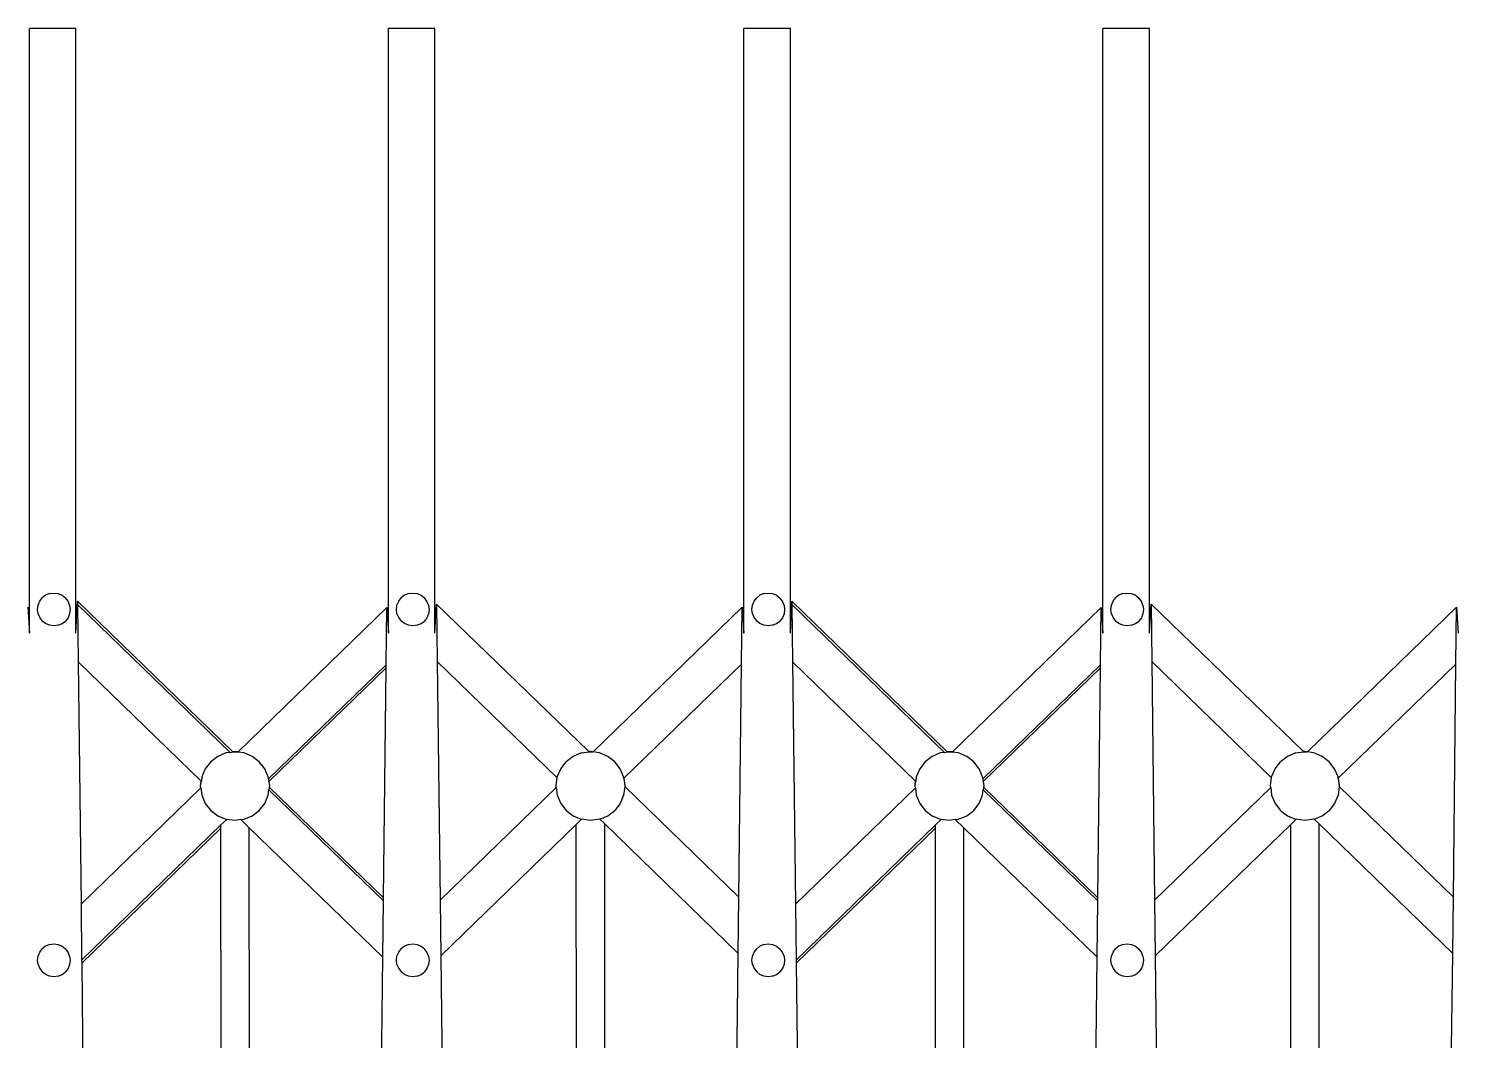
# Model space of a CAD drawing. Extents: x -4210259 to 293730, y -7499 to 868879.
# Drawn here: x -2198569 to -2197521, y 491009 to 491751 of the extents above; entities that cross this region are included whole.
import ezdxf

# ---------------------------------------------------------------- set-up
doc = ezdxf.new("R2010")
doc.units = 0
doc.header["$LTSCALE"] = 1000
doc.header["$MEASUREMENT"] = 0

# ---------------------------------------------------------------- blocks, each defined once
blk = doc.blocks.new('A$C4A4B1E4B')
at = {"color": 250}
for p, q in [((-2476.3, 1499.9), (-2510.4, 1499.9)), ((-2510.4, 1056.6), (-2510.4, 1499.9)), ((-2476.3, 1056.6), (-2476.3, 1499.9)), ((-2212.9, 1499.9), (-2247, 1499.9)), ((-2247, 1056.6), (-2247, 1499.9)), ((-2212.9, 1056.6), (-2212.9, 1499.9)), ((-1952.2, 1499.9), (-1986.3, 1499.9)), ((-1986.3, 1056.6), (-1986.3, 1499.9)), ((-1952.2, 1056.6), (-1952.2, 1499.9)), ((-1688.8, 1499.9), (-1722.9, 1499.9)), ((-1722.9, 1056.6), (-1722.9, 1499.9)), ((-1688.8, 1056.6), (-1688.8, 1499.9)), ((-2504.1, 1077.2), (-2502.9, 1080.1)), ((-2502.9, 1080.1), (-2501, 1082.5)), ((-2498.6, 1084.4), (-2501, 1082.5)), ((-2495.7, 1085.6), (-2498.6, 1084.4)), ((-2495.7, 1085.6), (-2492.5, 1086)), ((-2492.5, 1086), (-2489.3, 1085.6)), ((-2489.3, 1085.6), (-2486.5, 1084.4)), ((-2486.5, 1084.4), (-2484, 1082.5)), ((-2482.1, 1080.1), (-2484, 1082.5)), ((-2480.9, 1077.2), (-2482.1, 1080.1)), ((-2476.3, 1056.6), (-2475.1, 1080)), ((-2475.1, 1080), (-2361.5, 969.9)), ((-2475.1, 1080), (-2475.1, 1077.7)), ((-2240.8, 1077.2), (-2239.5, 1080.1)), ((-2239.5, 1080.1), (-2237.7, 1082.5)), ((-2235.2, 1084.4), (-2237.7, 1082.5)), ((-2232.4, 1085.6), (-2235.2, 1084.4)), ((-2232.4, 1085.6), (-2229.2, 1086)), ((-2229.2, 1086), (-2226, 1085.6)), ((-2226, 1085.6), (-2223.1, 1084.4)), ((-2223.1, 1084.4), (-2220.7, 1082.5)), ((-2218.8, 1080.1), (-2220.7, 1082.5)), ((-2217.6, 1077.2), (-2218.8, 1080.1)), ((-1980, 1077.2), (-1978.8, 1080.1)), ((-1978.8, 1080.1), (-1976.9, 1082.5)), ((-1974.5, 1084.4), (-1976.9, 1082.5)), ((-1971.6, 1085.6), (-1974.5, 1084.4)), ((-1971.6, 1085.6), (-1968.4, 1086)), ((-1968.4, 1086), (-1965.2, 1085.6)), ((-1965.2, 1085.6), (-1962.4, 1084.4)), ((-1962.4, 1084.4), (-1959.9, 1082.5)), ((-1958, 1080.1), (-1959.9, 1082.5)), ((-1956.8, 1077.2), (-1958, 1080.1)), ((-1952.2, 1056.6), (-1951, 1080)), ((-1951, 1080), (-1837.4, 969.9)), ((-1951, 1080), (-1951, 1077.7)), ((-1716.6, 1077.2), (-1715.4, 1080.1)), ((-1715.4, 1080.1), (-1713.6, 1082.5)), ((-1711.1, 1084.4), (-1713.6, 1082.5)), ((-1708.2, 1085.6), (-1711.1, 1084.4)), ((-1708.2, 1085.6), (-1705.1, 1086)), ((-1705.1, 1086), (-1701.9, 1085.6)), ((-1701.9, 1085.6), (-1699, 1084.4)), ((-1699, 1084.4), (-1696.6, 1082.5)), ((-1694.7, 1080.1), (-1696.6, 1082.5)), ((-1693.5, 1077.2), (-1694.7, 1080.1)), ((-2511.6, 1075.8), (-2510.4, 1056.6)), ((-2504.6, 1074), (-2504.1, 1077.2)), ((-2504.1, 1070.8), (-2504.6, 1074)), ((-2504.1, 1070.8), (-2502.9, 1067.9)), ((-2480.9, 1070.8), (-2482.1, 1067.9)), ((-2480.9, 1077.2), (-2480.5, 1074)), ((-2480.5, 1074), (-2480.9, 1070.8)), ((-2475.1, 1077.7), (-2363.1, 969.2)), ((-2475.1, 1077.7), (-2474.6, 1035.5)), ((-2357.1, 969.9), (-2248.2, 1075.4)), ((-2248.7, 1033.5), (-2248.2, 1075.4)), ((-2248.2, 1075.4), (-2247, 1056.6)), ((-2241.2, 1074), (-2240.8, 1077.2)), ((-2240.8, 1070.8), (-2241.2, 1074)), ((-2240.8, 1070.8), (-2239.5, 1067.9)), ((-2217.6, 1070.8), (-2218.8, 1067.9)), ((-2217.6, 1077.2), (-2217.1, 1074)), ((-2217.1, 1074), (-2217.6, 1070.8)), ((-2212.9, 1056.6), (-2211.7, 1078)), ((-2211.7, 1078), (-2100.3, 970)), ((-2211.7, 1078), (-2211.2, 1035.8)), ((-2096.7, 969.9), (-1987.5, 1075.8)), ((-1988, 1033.9), (-1987.5, 1075.8)), ((-1987.5, 1075.8), (-1986.3, 1056.6)), ((-1980.4, 1074), (-1980, 1077.2)), ((-1980, 1070.8), (-1980.4, 1074)), ((-1980, 1070.8), (-1978.8, 1067.9)), ((-1956.8, 1070.8), (-1958, 1067.9)), ((-1956.8, 1077.2), (-1956.4, 1074)), ((-1956.4, 1074), (-1956.8, 1070.8)), ((-1951, 1077.7), (-1839, 969.2)), ((-1951, 1077.7), (-1950.5, 1035.5)), ((-1833, 969.9), (-1724.1, 1075.4)), ((-1724.6, 1033.5), (-1724.1, 1075.4)), ((-1724.1, 1075.4), (-1722.9, 1056.6)), ((-1717.1, 1074), (-1716.6, 1077.2)), ((-1716.6, 1070.8), (-1717.1, 1074)), ((-1716.6, 1070.8), (-1715.4, 1067.9)), ((-1693.5, 1070.8), (-1694.7, 1067.9)), ((-1693.5, 1077.2), (-1693, 1074)), ((-1693, 1074), (-1693.5, 1070.8)), ((-1688.8, 1056.6), (-1687.6, 1078)), ((-1687.6, 1078), (-1576.1, 970)), ((-1687.6, 1078), (-1687.1, 1035.8)), ((-1572.6, 969.9), (-1463.4, 1075.8)), ((-1463.9, 1033.9), (-1463.4, 1075.8)), ((-1463.4, 1075.8), (-1462.2, 1056.6)), ((-2502.9, 1067.9), (-2501, 1065.5)), ((-2498.6, 1063.6), (-2501, 1065.5)), ((-2495.7, 1062.4), (-2498.6, 1063.6)), ((-2492.5, 1062), (-2495.7, 1062.4)), ((-2489.3, 1062.4), (-2492.5, 1062)), ((-2489.3, 1062.4), (-2486.5, 1063.6)), ((-2486.5, 1063.6), (-2484, 1065.5)), ((-2482.1, 1067.9), (-2484, 1065.5)), ((-2239.5, 1067.9), (-2237.7, 1065.5)), ((-2235.2, 1063.6), (-2237.7, 1065.5)), ((-2232.4, 1062.4), (-2235.2, 1063.6)), ((-2229.2, 1062), (-2232.4, 1062.4)), ((-2226, 1062.4), (-2229.2, 1062)), ((-2226, 1062.4), (-2223.1, 1063.6)), ((-2223.1, 1063.6), (-2220.7, 1065.5)), ((-2218.8, 1067.9), (-2220.7, 1065.5)), ((-1978.8, 1067.9), (-1976.9, 1065.5)), ((-1974.5, 1063.6), (-1976.9, 1065.5)), ((-1971.6, 1062.4), (-1974.5, 1063.6)), ((-1968.4, 1062), (-1971.6, 1062.4)), ((-1965.2, 1062.4), (-1968.4, 1062)), ((-1965.2, 1062.4), (-1962.4, 1063.6)), ((-1962.4, 1063.6), (-1959.9, 1065.5)), ((-1958, 1067.9), (-1959.9, 1065.5)), ((-1715.4, 1067.9), (-1713.6, 1065.5)), ((-1711.1, 1063.6), (-1713.6, 1065.5)), ((-1708.2, 1062.4), (-1711.1, 1063.6)), ((-1705.1, 1062), (-1708.2, 1062.4)), ((-1701.9, 1062.4), (-1705.1, 1062)), ((-1701.9, 1062.4), (-1699, 1063.6)), ((-1699, 1063.6), (-1696.6, 1065.5)), ((-1694.7, 1067.9), (-1696.6, 1065.5)), ((-2384.4, 948.1), (-2474.6, 1035.5)), ((-2474.6, 1035.5), (-2472.5, 858)), ((-2248.7, 1033.5), (-2335.1, 949.8)), ((-2248.8, 1031.2), (-2334.8, 947.8)), ((-2250.7, 862.6), (-2248.8, 1031.2)), ((-2248.8, 1031.2), (-2248.7, 1033.5)), ((-2123.3, 950.6), (-2211.2, 1035.8)), ((-2211.2, 1035.8), (-2209.2, 860.9)), ((-1988, 1033.9), (-2074.3, 950.2)), ((-1989.9, 863.1), (-1988, 1033.9)), ((-1860.3, 948.1), (-1950.5, 1035.5)), ((-1950.5, 1035.5), (-1948.4, 858)), ((-1724.6, 1033.5), (-1811, 949.8)), ((-1724.6, 1031.2), (-1810.7, 947.8)), ((-1726.6, 862.6), (-1724.6, 1031.2)), ((-1724.6, 1031.2), (-1724.6, 1033.5)), ((-1599.2, 950.6), (-1687.1, 1035.8)), ((-1687.1, 1035.8), (-1685.1, 860.9)), ((-1463.9, 1033.9), (-1550.2, 950.2)), ((-1465.8, 863.1), (-1463.9, 1033.9)), ((-2372.3, 966.3), (-2377.4, 962.3)), ((-2366.3, 968.8), (-2372.3, 966.3)), ((-2363.1, 969.2), (-2366.3, 968.8)), ((-2363.1, 969.2), (-2361, 969.5)), ((-2361.5, 969.9), (-2359.6, 970.2)), ((-2361, 969.5), (-2361.5, 969.9)), ((-2361, 969.5), (-2359.6, 969.7)), ((-2359.6, 970.2), (-2357.1, 969.9)), ((-2359.6, 969.7), (-2357.5, 969.4)), ((-2357.5, 969.4), (-2357.1, 969.9)), ((-2352.9, 968.8), (-2357.5, 969.4)), ((-2346.9, 966.3), (-2352.9, 968.8)), ((-2341.8, 962.3), (-2346.9, 966.3)), ((-2111.6, 966.3), (-2116.7, 962.3)), ((-2105.6, 968.8), (-2111.6, 966.3)), ((-2105.6, 968.8), (-2099.8, 969.6)), ((-2100.3, 970), (-2098.9, 970.2)), ((-2100.3, 970), (-2099.8, 969.6)), ((-2099.8, 969.6), (-2098.9, 969.7)), ((-2098.9, 970.2), (-2096.7, 969.9)), ((-2098.9, 969.7), (-2097.2, 969.5)), ((-2097.2, 969.5), (-2096.7, 969.9)), ((-2092.2, 968.8), (-2097.2, 969.5)), ((-2086.1, 966.3), (-2092.2, 968.8)), ((-2081, 962.3), (-2086.1, 966.3)), ((-1848.2, 966.3), (-1853.3, 962.3)), ((-1842.2, 968.8), (-1848.2, 966.3)), ((-1839, 969.2), (-1842.2, 968.8)), ((-1839, 969.2), (-1836.9, 969.5)), ((-1837.4, 969.9), (-1835.5, 970.2)), ((-1836.9, 969.5), (-1837.4, 969.9)), ((-1836.9, 969.5), (-1835.5, 969.7)), ((-1835.5, 970.2), (-1833, 969.9)), ((-1835.5, 969.7), (-1833.4, 969.4)), ((-1833.4, 969.4), (-1833, 969.9)), ((-1828.8, 968.8), (-1833.4, 969.4)), ((-1822.8, 966.3), (-1828.8, 968.8)), ((-1817.7, 962.3), (-1822.8, 966.3)), ((-1587.5, 966.3), (-1592.6, 962.3)), ((-1581.5, 968.8), (-1587.5, 966.3)), ((-1581.5, 968.8), (-1575.7, 969.6)), ((-1576.1, 970), (-1574.7, 970.2)), ((-1576.1, 970), (-1575.7, 969.6)), ((-1575.7, 969.6), (-1574.8, 969.7)), ((-1574.8, 969.7), (-1573.1, 969.5)), ((-1574.7, 970.2), (-1572.6, 969.9)), ((-1573.1, 969.5), (-1572.6, 969.9)), ((-1568.1, 968.8), (-1573.1, 969.5)), ((-1562, 966.3), (-1568.1, 968.8)), ((-1556.9, 962.3), (-1562, 966.3)), ((-2381.4, 957.2), (-2383.9, 951.2)), ((-2377.4, 962.3), (-2381.4, 957.2)), ((-2337.8, 957.2), (-2341.8, 962.3)), ((-2335.3, 951.2), (-2337.8, 957.2)), ((-2123.2, 951.2), (-2120.6, 957.2)), ((-2120.6, 957.2), (-2116.7, 962.3)), ((-2077.1, 957.2), (-2081, 962.3)), ((-2074.6, 951.2), (-2077.1, 957.2)), ((-1857.3, 957.2), (-1859.8, 951.2)), ((-1853.3, 962.3), (-1857.3, 957.2)), ((-1813.7, 957.2), (-1817.7, 962.3)), ((-1811.2, 951.2), (-1813.7, 957.2)), ((-1599.1, 951.2), (-1596.5, 957.2)), ((-1596.5, 957.2), (-1592.6, 962.3)), ((-1553, 957.2), (-1556.9, 962.3)), ((-1550.4, 951.2), (-1553, 957.2)), ((-2384.8, 945), (-2384.4, 948.1)), ((-2384.8, 944.8), (-2384.3, 948)), ((-2384.8, 944.8), (-2384.8, 945)), ((-2384.8, 944.5), (-2384.8, 944.8)), ((-2384.6, 943.2), (-2384.8, 944.5)), ((-2384.3, 948), (-2384.4, 948.1)), ((-2383.9, 951.2), (-2384.3, 948)), ((-2335.1, 949.8), (-2335.3, 951.2)), ((-2335.1, 949.8), (-2334.8, 947.7)), ((-2334.8, 947.8), (-2334.4, 945)), ((-2334.8, 947.7), (-2334.8, 947.8)), ((-2334.8, 947.7), (-2334.4, 944.7)), ((-2334.5, 943.8), (-2334.8, 941.7)), ((-2334.4, 944.5), (-2334.5, 943.8)), ((-2334.5, 943.8), (-2250.7, 862.6)), ((-2334.4, 945), (-2334.4, 944.7)), ((-2334.4, 944.7), (-2334.4, 944.5)), ((-2209.2, 860.9), (-2123.9, 943.5)), ((-2124.1, 945), (-2123.3, 950.6)), ((-2124, 944.8), (-2124.1, 945)), ((-2124.1, 944.5), (-2124, 944.8)), ((-2123.9, 943.5), (-2124.1, 944.5)), ((-2124, 944.8), (-2123.3, 950.6)), ((-2123.9, 943.5), (-2123.2, 937.8)), ((-2123.3, 950.6), (-2123.2, 951.2)), ((-2123.3, 950.6), (-2123.3, 950.6)), ((-2074.4, 950.1), (-2074.6, 951.2)), ((-2073.7, 944.3), (-2074.6, 937.8)), ((-2074.3, 950.2), (-2074.4, 950.1)), ((-2074.4, 950.1), (-2073.7, 944.7)), ((-2074.3, 950.2), (-2073.6, 945)), ((-2073.6, 945), (-2073.7, 944.7)), ((-2073.7, 944.7), (-2073.7, 944.5)), ((-2073.7, 944.5), (-2073.7, 944.3)), ((-2073.7, 944.3), (-1989.9, 863.1)), ((-1860.7, 945), (-1860.3, 948.1)), ((-1860.7, 944.8), (-1860.2, 948)), ((-1860.7, 944.8), (-1860.7, 945)), ((-1860.7, 944.5), (-1860.7, 944.8)), ((-1860.5, 943.2), (-1860.7, 944.5)), ((-1860.2, 948), (-1860.3, 948.1)), ((-1859.8, 951.2), (-1860.2, 948)), ((-1811, 949.8), (-1811.2, 951.2)), ((-1811, 949.8), (-1810.7, 947.7)), ((-1810.7, 947.8), (-1810.3, 945)), ((-1810.7, 947.7), (-1810.7, 947.8)), ((-1810.7, 947.7), (-1810.3, 944.7)), ((-1810.4, 943.8), (-1810.7, 941.7)), ((-1810.3, 944.5), (-1810.4, 943.8)), ((-1810.4, 943.8), (-1726.6, 862.6)), ((-1810.3, 945), (-1810.3, 944.7)), ((-1810.3, 944.7), (-1810.3, 944.5)), ((-1685.1, 860.9), (-1599.8, 943.5)), ((-1600, 945), (-1599.2, 950.6)), ((-1599.9, 944.8), (-1600, 945)), ((-1600, 944.5), (-1599.9, 944.8)), ((-1599.8, 943.5), (-1600, 944.5)), ((-1599.9, 944.8), (-1599.2, 950.6)), ((-1599.8, 943.5), (-1599.1, 937.8)), ((-1599.2, 950.6), (-1599.1, 951.2)), ((-1599.2, 950.6), (-1599.2, 950.6)), ((-1550.3, 950.1), (-1550.4, 951.2)), ((-1549.6, 944.3), (-1550.4, 937.8)), ((-1550.2, 950.2), (-1550.3, 950.1)), ((-1550.3, 950.1), (-1549.6, 944.7)), ((-1550.2, 950.2), (-1549.5, 945)), ((-1549.5, 945), (-1549.6, 944.7)), ((-1549.6, 944.7), (-1549.5, 944.5)), ((-1549.5, 944.5), (-1549.6, 944.3)), ((-1549.6, 944.3), (-1465.8, 863.1)), ((-2472.5, 858), (-2384.6, 943.2)), ((-2384.6, 943.2), (-2383.9, 937.8)), ((-2383.9, 937.8), (-2381.4, 931.8)), ((-2337.8, 931.8), (-2335.3, 937.8)), ((-2335.3, 937.8), (-2334.8, 941.7)), ((-2334.8, 941.7), (-2250.7, 860.3)), ((-2123.2, 937.8), (-2120.6, 931.8)), ((-2074.6, 937.8), (-2077.1, 931.8)), ((-1948.4, 858), (-1860.5, 943.2)), ((-1860.5, 943.2), (-1859.8, 937.8)), ((-1859.8, 937.8), (-1857.3, 931.8)), ((-1813.7, 931.8), (-1811.2, 937.8)), ((-1811.2, 937.8), (-1810.7, 941.7)), ((-1810.7, 941.7), (-1726.6, 860.3)), ((-1599.1, 937.8), (-1596.5, 931.8)), ((-1550.4, 937.8), (-1553, 931.8)), ((-2381.4, 931.8), (-2377.4, 926.7)), ((-2377.4, 926.7), (-2372.3, 922.7)), ((-2372.3, 922.7), (-2366.3, 920.2)), ((-2352.9, 920.2), (-2346.9, 922.7)), ((-2346.9, 922.7), (-2341.8, 926.7)), ((-2341.8, 926.7), (-2337.8, 931.8)), ((-2120.6, 931.8), (-2116.7, 926.7)), ((-2116.7, 926.7), (-2111.6, 922.7)), ((-2111.6, 922.7), (-2105.6, 920.2)), ((-2092, 920.3), (-2086.1, 922.7)), ((-2086.1, 922.7), (-2081, 926.7)), ((-2077.1, 931.8), (-2081, 926.7)), ((-1857.3, 931.8), (-1853.3, 926.7)), ((-1853.3, 926.7), (-1848.2, 922.7)), ((-1848.2, 922.7), (-1842.2, 920.2)), ((-1828.8, 920.2), (-1822.8, 922.7)), ((-1822.8, 922.7), (-1817.7, 926.7)), ((-1817.7, 926.7), (-1813.7, 931.8)), ((-1596.5, 931.8), (-1592.6, 926.7)), ((-1592.6, 926.7), (-1587.5, 922.7)), ((-1587.5, 922.7), (-1581.5, 920.2)), ((-1567.9, 920.3), (-1562, 922.7)), ((-1562, 922.7), (-1556.9, 926.7)), ((-1553, 931.8), (-1556.9, 926.7)), ((-2369.9, 916), (-2472.1, 817)), ((-2369.9, 913.7), (-2472, 814.7)), ((-2365.7, 920.1), (-2369.9, 916)), ((-2369.9, 913.7), (-2369.9, 916)), ((-2369.8, 607.3), (-2369.9, 913.7)), ((-2366.3, 920.2), (-2365.7, 920.1)), ((-2359.6, 919.3), (-2365.7, 920.1)), ((-2355.3, 919.9), (-2359.6, 919.3)), ((-2355.3, 919.9), (-2352.9, 920.2)), ((-2349.1, 913.9), (-2355.3, 919.9)), ((-2349, 609.2), (-2349.1, 913.9)), ((-2251.2, 819), (-2349.1, 913.9)), ((-2109.2, 916.4), (-2208.7, 820)), ((-2105.3, 920.2), (-2109.2, 916.4)), ((-2109.1, 610.1), (-2109.2, 916.4)), ((-2105.6, 920.2), (-2105.3, 920.2)), ((-2098.9, 919.3), (-2105.3, 920.2)), ((-2092.2, 920.2), (-2098.9, 919.3)), ((-2092.2, 920.2), (-2092, 920.3)), ((-2088.4, 916.8), (-2092, 920.3)), ((-1990.4, 821.8), (-2088.4, 916.8)), ((-2088.3, 609.6), (-2088.4, 916.8)), ((-1845.8, 916), (-1948, 817)), ((-1845.8, 913.7), (-1947.9, 814.7)), ((-1841.6, 920.1), (-1845.8, 916)), ((-1845.8, 913.7), (-1845.8, 916)), ((-1845.7, 607.3), (-1845.8, 913.7)), ((-1842.2, 920.2), (-1841.6, 920.1)), ((-1835.5, 919.3), (-1841.6, 920.1)), ((-1831.2, 919.9), (-1835.5, 919.3)), ((-1831.2, 919.9), (-1828.8, 920.2)), ((-1825, 913.9), (-1831.2, 919.9)), ((-1824.9, 609.2), (-1825, 913.9)), ((-1727.1, 819), (-1825, 913.9)), ((-1585.1, 916.4), (-1684.6, 820)), ((-1581.2, 920.2), (-1585.1, 916.4)), ((-1585, 610.1), (-1585.1, 916.4)), ((-1581.5, 920.2), (-1581.2, 920.2)), ((-1574.8, 919.3), (-1581.2, 920.2)), ((-1568.1, 920.2), (-1574.8, 919.3)), ((-1568.1, 920.2), (-1567.9, 920.3)), ((-1564.3, 916.8), (-1567.9, 920.3)), ((-1466.3, 821.8), (-1564.3, 916.8)), ((-1564.2, 609.6), (-1564.3, 916.8)), ((-2251.2, 819), (-2250.7, 860.3)), ((-2250.7, 860.3), (-2250.7, 862.6)), ((-2209.2, 860.9), (-2208.7, 820)), ((-1990.4, 821.8), (-1989.9, 863.1)), ((-1727.1, 819), (-1726.6, 860.3)), ((-1726.6, 860.3), (-1726.6, 862.6)), ((-1685.1, 860.9), (-1684.6, 820)), ((-1466.3, 821.8), (-1465.8, 863.1)), ((-2472.5, 858), (-2472.1, 817)), ((-1948.4, 858), (-1948, 817)), ((-2495.7, 828.3), (-2498.6, 827.1)), ((-2495.7, 828.3), (-2492.5, 828.8)), ((-2492.5, 828.8), (-2489.3, 828.3)), ((-2489.3, 828.3), (-2486.5, 827.1)), ((-2232.4, 828.3), (-2235.2, 827.1)), ((-2232.4, 828.3), (-2229.2, 828.8)), ((-2229.2, 828.8), (-2226, 828.3)), ((-2226, 828.3), (-2223.1, 827.1)), ((-1971.6, 828.3), (-1974.5, 827.1)), ((-1971.6, 828.3), (-1968.4, 828.8)), ((-1968.4, 828.8), (-1965.2, 828.3)), ((-1965.2, 828.3), (-1962.4, 827.1)), ((-1708.2, 828.3), (-1711.1, 827.1)), ((-1708.2, 828.3), (-1705.1, 828.8)), ((-1705.1, 828.8), (-1701.9, 828.3)), ((-1701.9, 828.3), (-1699, 827.1)), ((-2504.6, 816.8), (-2504.1, 819.9)), ((-2504.1, 819.9), (-2502.9, 822.8)), ((-2502.9, 822.8), (-2501, 825.3)), ((-2498.6, 827.1), (-2501, 825.3)), ((-2486.5, 827.1), (-2484, 825.3)), ((-2482.1, 822.8), (-2484, 825.3)), ((-2480.9, 819.9), (-2482.1, 822.8)), ((-2480.9, 819.9), (-2480.5, 816.8)), ((-2252.5, 702.7), (-2251.2, 819)), ((-2241.2, 816.8), (-2240.8, 819.9)), ((-2240.8, 819.9), (-2239.5, 822.8)), ((-2239.5, 822.8), (-2237.7, 825.3)), ((-2235.2, 827.1), (-2237.7, 825.3)), ((-2223.1, 827.1), (-2220.7, 825.3)), ((-2218.8, 822.8), (-2220.7, 825.3)), ((-2217.6, 819.9), (-2218.8, 822.8)), ((-2217.6, 819.9), (-2217.1, 816.8)), ((-2208.7, 820), (-2207.4, 705.4)), ((-1991.8, 703.2), (-1990.4, 821.8)), ((-1980.4, 816.8), (-1980, 819.9)), ((-1980, 819.9), (-1978.8, 822.8)), ((-1978.8, 822.8), (-1976.9, 825.3)), ((-1974.5, 827.1), (-1976.9, 825.3)), ((-1962.4, 827.1), (-1959.9, 825.3)), ((-1958, 822.8), (-1959.9, 825.3)), ((-1956.8, 819.9), (-1958, 822.8)), ((-1956.8, 819.9), (-1956.4, 816.8)), ((-1728.4, 702.7), (-1727.1, 819)), ((-1717.1, 816.8), (-1716.6, 819.9)), ((-1716.6, 819.9), (-1715.4, 822.8)), ((-1715.4, 822.8), (-1713.6, 825.3)), ((-1711.1, 827.1), (-1713.6, 825.3)), ((-1699, 827.1), (-1696.6, 825.3)), ((-1694.7, 822.8), (-1696.6, 825.3)), ((-1693.5, 819.9), (-1694.7, 822.8)), ((-1693.5, 819.9), (-1693, 816.8)), ((-1684.6, 820), (-1683.3, 705.4)), ((-1467.7, 703.2), (-1466.3, 821.8)), ((-2504.1, 813.6), (-2504.6, 816.8)), ((-2504.1, 813.6), (-2502.9, 810.7)), ((-2502.9, 810.7), (-2501, 808.3)), ((-2498.6, 806.4), (-2501, 808.3)), ((-2486.5, 806.4), (-2484, 808.3)), ((-2482.1, 810.7), (-2484, 808.3)), ((-2480.9, 813.6), (-2482.1, 810.7)), ((-2480.5, 816.8), (-2480.9, 813.6)), ((-2472.1, 817), (-2472, 814.7)), ((-2472, 814.7), (-2470.8, 705.1)), ((-2240.8, 813.6), (-2241.2, 816.8)), ((-2240.8, 813.6), (-2239.5, 810.7)), ((-2239.5, 810.7), (-2237.7, 808.3)), ((-2235.2, 806.4), (-2237.7, 808.3)), ((-2223.1, 806.4), (-2220.7, 808.3)), ((-2218.8, 810.7), (-2220.7, 808.3)), ((-2217.6, 813.6), (-2218.8, 810.7)), ((-2217.1, 816.8), (-2217.6, 813.6)), ((-1980, 813.6), (-1980.4, 816.8)), ((-1980, 813.6), (-1978.8, 810.7)), ((-1978.8, 810.7), (-1976.9, 808.3)), ((-1974.5, 806.4), (-1976.9, 808.3)), ((-1962.4, 806.4), (-1959.9, 808.3)), ((-1958, 810.7), (-1959.9, 808.3)), ((-1956.8, 813.6), (-1958, 810.7)), ((-1956.4, 816.8), (-1956.8, 813.6)), ((-1948, 817), (-1947.9, 814.7)), ((-1947.9, 814.7), (-1946.7, 705.1)), ((-1716.6, 813.6), (-1717.1, 816.8)), ((-1716.6, 813.6), (-1715.4, 810.7)), ((-1715.4, 810.7), (-1713.6, 808.3)), ((-1711.1, 806.4), (-1713.6, 808.3)), ((-1699, 806.4), (-1696.6, 808.3)), ((-1694.7, 810.7), (-1696.6, 808.3)), ((-1693.5, 813.6), (-1694.7, 810.7)), ((-1693, 816.8), (-1693.5, 813.6)), ((-2495.7, 805.2), (-2498.6, 806.4)), ((-2492.5, 804.7), (-2495.7, 805.2)), ((-2489.3, 805.2), (-2492.5, 804.7)), ((-2489.3, 805.2), (-2486.5, 806.4)), ((-2232.4, 805.2), (-2235.2, 806.4)), ((-2229.2, 804.7), (-2232.4, 805.2)), ((-2226, 805.2), (-2229.2, 804.7)), ((-2226, 805.2), (-2223.1, 806.4)), ((-1971.6, 805.2), (-1974.5, 806.4)), ((-1968.4, 804.7), (-1971.6, 805.2)), ((-1965.2, 805.2), (-1968.4, 804.7)), ((-1965.2, 805.2), (-1962.4, 806.4)), ((-1708.2, 805.2), (-1711.1, 806.4)), ((-1705.1, 804.7), (-1708.2, 805.2)), ((-1701.9, 805.2), (-1705.1, 804.7)), ((-1701.9, 805.2), (-1699, 806.4))]:
    blk.add_line(p, q, dxfattribs=at)

msp = doc.modelspace()

# ---------------------------------------------------------------- block references
msp.add_blockref('A$C4A4B1E4B', (-2196058.1, 490251.2))

doc.saveas('drawing.dxf')
